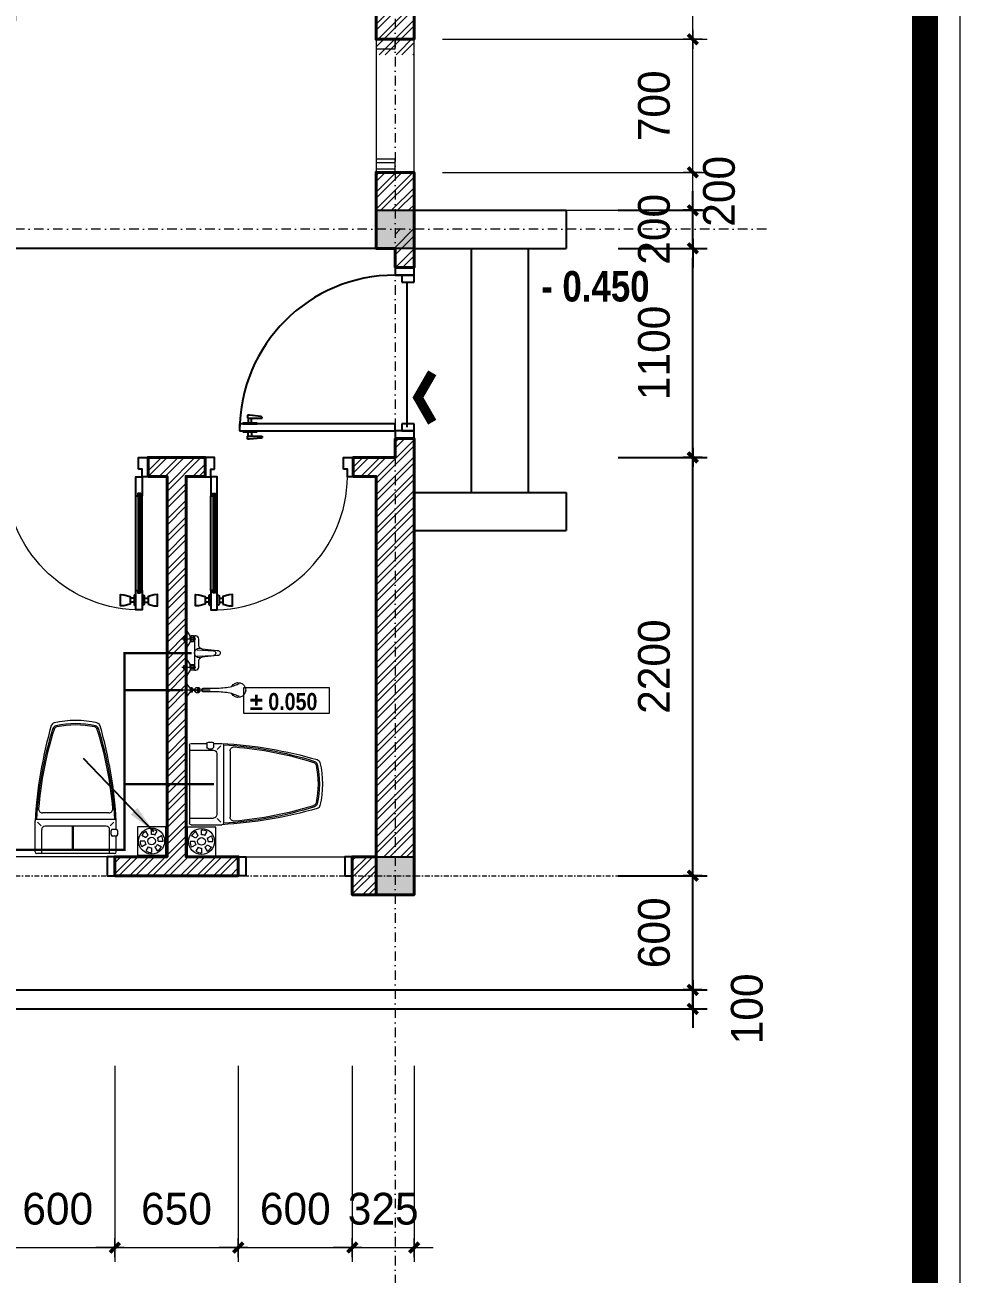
# Model space of a CAD drawing. Header units: millimetres. Extents: x 615730 to 2792744, y 139412 to 597571.
# Drawn here: x 709999 to 714919, y 265193 to 271763 of the extents above; entities that cross this region are included whole.
import ezdxf

# ---------------------------------------------------------------- set-up
doc = ezdxf.new("R2010")
doc.units = ezdxf.units.MM
doc.header["$MEASUREMENT"] = 0
doc.header["$PDMODE"] = 34
doc.linetypes.add('DASHDOT', pattern=[1, 0.5, -0.25, 0, -0.25])
doc.linetypes.add('HIDDEN2', pattern=[0.1875, 0.125, -0.0625])
doc.layers.get('0').update_dxf_attribs({"lineweight": 5})
for name, color, linetype, lineweight in [('1', 1, 'Continuous', 40), ('1L', 1, 'Continuous', 9), ('AN_0.20', 2, 'Continuous', 20), ('AN_CUA', 51, 'Continuous', 15), ('HATCH', 42, 'Continuous', 5), ('net dut', 6, 'DASHDOT', 40), ('NETNGOAITUONG', 1, 'Continuous', 40), ('NTHAY1', 61, 'Continuous', 25), ('thay', 7, 'Continuous', 15), ('TIM TRUC', 149, 'DASHDOT', 9), ('VATDUNG', 33, 'Continuous', 13), ('VLIEU', 250, 'Continuous', 9)]:
    doc.layers.add(name, color=color, linetype=linetype, lineweight=lineweight)
for name, color, linetype in [('AN_TEXT', 254, 'Continuous'), ('CUA', 132, 'Continuous'), ('DOORS', 1, 'Continuous'), ('H', 252, 'Continuous'), ('NET MANH', 252, 'Continuous'), ('NETCAT', 4, 'Continuous'), ('SWING', 7, 'Continuous'), ('THBI-VS', 1, 'Continuous'), ('VL', 155, 'Continuous')]:
    doc.layers.add(name, color=color, linetype=linetype)
doc.styles.add('H-B', font='')
doc.styles.get("Standard").update_dxf_attribs({"font": ''})
doc.styles.add('VN HELL-B', font='')
doc.styles.add('VNI-AVO', font='vni-roms.shx')
doc.styles.get('H-B').set_extended_font_data('VNI-Helve-Condense', bold=True)
doc.styles.get('Standard').set_extended_font_data('VNI-Avo')
doc.styles.get('VN HELL-B').set_extended_font_data('VNI-Helve-Condense', bold=True)
doc.dimstyles.new('1-50b', dxfattribs={"dimtxt": 167, "dimasz": 50, "dimexe": 75, "dimexo": 150, "dimgap": 120, "dimtad": 1, "dimdec": 0, "dimzin": 12, "dimtxsty": 'VNI-AVO', "dimblk": ']', "dimcen": 0, "dimdle": 50, "dimclrd": 252, "dimclre": 252, "dimclrt": 2, "dimadec": 0, "dimazin": 0, "dimtfac": 1, "dimtdec": 0, "dimtix": 1, "dimtmove": 2, "dimatfit": 0, "dimldrblk": 'OPEN90', "dimfxl": 1, "dimlwd": -1, "dimlwe": -1, "dimarcsym": 0})
doc.dimstyles.new('LU-LD50', dxfattribs={"dimscale": 50, "dimtxt": 2, "dimasz": 3, "dimexe": 1.5, "dimexo": 1.5, "dimgap": 1, "dimtad": 1, "dimdec": 0, "dimzin": 0, "dimdsep": 46, "dimtxsty": 'VN HELL-B', "dimcen": 1, "dimdle": 1, "dimclrd": 256, "dimclre": 256, "dimclrt": 40, "dimadec": 0, "dimazin": 0, "dimtfac": 1, "dimtdec": 0, "dimtix": 1, "dimtmove": 2, "dimatfit": 3, "dimfxl": 2, "dimtolj": 1, "dimtzin": 0, "dimarcsym": 0})
pattern_1 = [(45, (27371.52, -23123.69), (-44.194174, 44.194174), []), (45, (27371.52, -23092.44), (-44.194174, 44.194174), [])]

# ---------------------------------------------------------------- blocks, each defined once
blk = doc.blocks.new('08PDRR02')
at = {"color": 0, "linetype": 'ByBlock'}
for p, q in [((1, 0), (0, 0)), ((0, 0), (0, -1)), ((1, -1), (1, 0)), ((0, -1), (1, -1))]:
    blk.add_line(p, q, dxfattribs=at)
blk = doc.blocks.new('08PDNB02')
at = {"color": 0, "linetype": 'ByBlock'}
for p, q in [((0, -1.62), (0, 1.62)), ((0, 1.62), (0.25, 1.62)), ((0.25, -1.62), (0.25, 1.62)), ((0.25, 0.38), (1.25, 0.38)), ((1.25, -0.55), (1.25, 2.75)), ((1.25, 2.75), (1.54, 2.75)), ((1.54, 2.75), (1.69, 2.59)), ((1.69, 2.59), (1.95, -0.13)), ((0.25, -1.62), (0, -1.62)), ((1.25, -0.38), (0.25, -0.38)), ((1.95, -0.55), (1.25, -0.55)), ((1.95, -0.13), (1.95, -0.55))]:
    blk.add_line(p, q, dxfattribs=at)
blk = doc.blocks.new('*U45')
at = {"layer": 'DOORS', "color": 0, "linetype": 'Continuous', "ltscale": 200}
for p, q in [((0, 15), (0, 55)), ((900, 15), (900, 55)), ((0, -25), (0, -55)), ((900, -25), (900, -55))]:
    blk.add_line(p, q, dxfattribs=at)
at = {"layer": 'SWING', "color": 1, "linetype": 'Continuous', "ltscale": 200}
blk.add_arc((0, 55), 900, 0, 90, dxfattribs=at)
at = {"layer": 'DOORS', "color": 0, "linetype": 'Continuous', "ltscale": 200, "xscale": 900, "yscale": 39.99999999999999, "rotation": 90}
blk.add_blockref('08PDRR02', (0, 55), dxfattribs=at)
at = {"layer": 'DOORS', "color": 8, "linetype": 'Continuous', "ltscale": 200, "xscale": 25.4, "yscale": 25.4, "zscale": 25.4, "rotation": 180}
blk.add_blockref('08PDNB02', (0, 895), dxfattribs=at)
at = {"layer": 'DOORS', "color": 8, "linetype": 'Continuous', "ltscale": 200, "xscale": 25.4, "yscale": -25.4, "zscale": 25.4}
blk.add_blockref('08PDNB02', (40, 895), dxfattribs=at)
at = {"layer": 'DOORS', "color": 0, "linetype": 'Continuous', "ltscale": 200, "xscale": 45, "yscale": 110}
for p in [(-45, 55), (900, 55)]:
    blk.add_blockref('08PDRR02', p, dxfattribs=at)
at = {"layer": 'DOORS', "color": 1, "linetype": 'Continuous', "ltscale": 200, "xscale": 39.99999999999999, "yscale": 69.99999999999999}
for p in [(0, 15), (860, 15)]:
    blk.add_blockref('08PDRR02', p, dxfattribs=at)
blk = doc.blocks.new('A$C15981CF1')
at = {"color": 8, "linetype": 'Continuous'}
for p, q in [((81, 101.2), (81, 598.8)), ((97.5, 611.2), (97.5, 88.8)), ((114.1, 101.2), (114.1, 598.7)), ((70.9, 60.7), (50.6, 60.7)), ((70.9, 40.5), (50.6, 40.5)), ((124.2, 60.7), (144.5, 60.7)), ((124.2, 40.5), (144.5, 40.5))]:
    blk.add_line(p, q, dxfattribs=at)
for points in [[(101.2, 740.5), (101.2, 801.3), (50.6, 801.3), (50.6, 700), (81, 700), (81, 740.5)], [(780, 740.5), (780, 801.3), (830.6, 801.3), (830.6, 700), (800.3, 700), (800.3, 740.5)], [(81, 598.8), (90.9, 598.8), (90.9, 611.2), (104.2, 611.2), (104.2, 598.7), (114.1, 598.7), (114.1, 700), (81, 700)], [(50.6, 30.4), (17.6, 21.8), (0, 20.2), (0, 81), (17.6, 79.4), (50.6, 70.9)], [(90.9, 88.8), (90.9, 101.2), (81, 101.2), (81, 0), (114.1, 0), (114.1, 101.3), (104.2, 101.3), (104.2, 88.8)], [(144.5, 30.4), (177.5, 21.8), (195.1, 20.2), (195.1, 81), (177.5, 79.4), (144.5, 70.9)]]:
    blk.add_lwpolyline(points, close=True, dxfattribs=at)
for points in [[(81, 78), (75.9, 78, 0.414214), (70.9, 72.9), (70.9, 29.7, 0.414214), (75.9, 24.6), (81, 24.6)], [(114.1, 78), (119.2, 78, -0.414214), (124.2, 72.9), (124.2, 29.7, -0.414214), (119.2, 24.6), (114.1, 24.6)]]:
    blk.add_lwpolyline(points, format="xyb", dxfattribs=at)
at = {"layer": '1L', "color": 8, "linetype": 'Continuous'}
for p, q in [((90.9, 611.2), (90.9, 88.8)), ((104.2, 611.2), (104.2, 88.8))]:
    blk.add_line(p, q, dxfattribs=at)
at = {"layer": '1L', "color": 8}
blk.add_arc((89.9, 710.1), 710.4, 271.94858, 359.18936, dxfattribs=at)
blk = doc.blocks.new('A$C1697067F')
at = {"layer": 'NETCAT', "color": 8, "linetype": 'Continuous'}
blk.add_blockref('A$C15981CF1', (0, 0), dxfattribs=at)
blk = doc.blocks.new(']')
for p, q in [((1, 0), (-1, 0)), ((0, 1), (0, -1))]:
    blk.add_line(p, q)
at = {"color": 9, "const_width": 0.4}
blk.add_lwpolyline([(-0.51, -0.51), (0.51, 0.51)], dxfattribs=at)
blk = doc.blocks.new('*D1441')
at = {"layer": 'DEFPOINTS', "color": 0, "ltscale": 10, "transparency": 16777216}
for p in [(712969.7, 266687.9), (713513, 266687.9), (712969.7, 266587.9)]:
    blk.add_point(p, dxfattribs=at)
at = {"layer": 'VL', "color": 252, "ltscale": 10, "transparency": 16777216}
for p, q in [((713513, 266737.9), (713513, 266787.9)), ((713119.7, 266687.9), (713588, 266687.9)), ((713513, 266587.9), (713513, 266687.9)), ((713119.7, 266587.9), (713588, 266587.9)), ((713513, 266537.9), (713513, 266487.9))]:
    blk.add_line(p, q, dxfattribs=at)
at = {"layer": 'VL', "color": 252, "ltscale": 10, "transparency": 16777216, "xscale": 50, "yscale": 50, "zscale": 50}
for p, rotation in [((713513, 266687.9), 270), ((713513, 266587.9), 90)]:
    blk.add_blockref(']', p, dxfattribs=dict(at, rotation=rotation))
at = {"layer": 'VL', "color": 2, "ltscale": 10, "transparency": 16777216, "insert": (713798.1, 266587.9), "char_height": 167, "attachment_point": 5, "rotation": 90, "style": 'VNI-AVO'}
blk.add_mtext('100', dxfattribs=at)
blk = doc.blocks.new('_Open90')
at = {"color": 0, "linetype": 'ByBlock', "lineweight": -2}
for p, q in [((0, 0), (-1, 0)), ((-0.5, 0.5), (0, 0)), ((0, 0), (-0.5, -0.5))]:
    blk.add_line(p, q, dxfattribs=at)
blk = doc.blocks.new('*D1442')
at = {"layer": 'DEFPOINTS', "color": 0, "ltscale": 10, "transparency": 16777216}
for p in [(712969.7, 267287.9), (713513, 267287.9), (712969.7, 266687.9)]:
    blk.add_point(p, dxfattribs=at)
at = {"layer": 'VL', "color": 252, "ltscale": 10, "transparency": 16777216}
for p, q in [((713513, 267337.9), (713513, 267387.9)), ((713119.7, 267287.9), (713588, 267287.9)), ((713513, 266687.9), (713513, 267287.9)), ((713119.7, 266687.9), (713588, 266687.9)), ((713513, 266637.9), (713513, 266587.9))]:
    blk.add_line(p, q, dxfattribs=at)
at = {"layer": 'VL', "color": 252, "ltscale": 10, "transparency": 16777216, "xscale": 50, "yscale": 50, "zscale": 50}
for p, rotation in [((713513, 267287.9), 270), ((713513, 266687.9), 90)]:
    blk.add_blockref(']', p, dxfattribs=dict(at, rotation=rotation))
at = {"layer": 'VL', "color": 2, "ltscale": 10, "transparency": 16777216, "insert": (713309.5, 266987.9), "char_height": 167, "attachment_point": 5, "rotation": 90, "style": 'VNI-AVO'}
blk.add_mtext('600', dxfattribs=at)
blk = doc.blocks.new('*D1443')
at = {"layer": 'DEFPOINTS', "color": 0, "ltscale": 10, "transparency": 16777216}
for p in [(712969.7, 269487.9), (713513, 269487.9), (712969.7, 267287.9)]:
    blk.add_point(p, dxfattribs=at)
at = {"layer": 'VL', "color": 252, "ltscale": 10, "transparency": 16777216}
for p, q in [((713119.7, 269487.9), (713588, 269487.9)), ((713513, 267337.9), (713513, 269437.9)), ((713119.7, 267287.9), (713588, 267287.9))]:
    blk.add_line(p, q, dxfattribs=at)
at = {"layer": 'VL', "color": 252, "ltscale": 10, "transparency": 16777216, "xscale": 50, "yscale": 50, "zscale": 50}
for p, rotation in [((713513, 269487.9), 90), ((713513, 267287.9), 270)]:
    blk.add_blockref(']', p, dxfattribs=dict(at, rotation=rotation))
at = {"layer": 'VL', "color": 2, "ltscale": 10, "transparency": 16777216, "insert": (713309.5, 268387.9), "char_height": 167, "attachment_point": 5, "rotation": 90, "style": 'VNI-AVO'}
blk.add_mtext('2200', dxfattribs=at)
blk = doc.blocks.new('*D1444')
at = {"layer": 'DEFPOINTS', "color": 0, "ltscale": 10, "transparency": 16777216}
for p in [(712969.7, 270587.9), (713513, 270587.9), (712969.7, 269487.9)]:
    blk.add_point(p, dxfattribs=at)
at = {"layer": 'VL', "color": 252, "ltscale": 10, "transparency": 16777216}
for p, q in [((713119.7, 270587.9), (713588, 270587.9)), ((713513, 269537.9), (713513, 270537.9)), ((713119.7, 269487.9), (713588, 269487.9))]:
    blk.add_line(p, q, dxfattribs=at)
at = {"layer": 'VL', "color": 252, "ltscale": 10, "transparency": 16777216, "xscale": 50, "yscale": 50, "zscale": 50}
for p, rotation in [((713513, 270587.9), 90), ((713513, 269487.9), 270)]:
    blk.add_blockref(']', p, dxfattribs=dict(at, rotation=rotation))
at = {"layer": 'VL', "color": 2, "ltscale": 10, "transparency": 16777216, "insert": (713309.5, 270037.9), "char_height": 167, "attachment_point": 5, "rotation": 90, "style": 'VNI-AVO'}
blk.add_mtext('1100', dxfattribs=at)
blk = doc.blocks.new('*D1445')
at = {"layer": 'DEFPOINTS', "color": 0, "ltscale": 10, "transparency": 16777216}
for p in [(712969.7, 270787.9), (713513, 270787.9), (712969.7, 270587.9)]:
    blk.add_point(p, dxfattribs=at)
at = {"layer": 'VL', "color": 252, "ltscale": 10, "transparency": 16777216}
for p, q in [((713513, 270837.9), (713513, 270887.9)), ((713119.7, 270787.9), (713588, 270787.9)), ((713513, 270587.9), (713513, 270787.9)), ((713119.7, 270587.9), (713588, 270587.9)), ((713513, 270537.9), (713513, 270487.9))]:
    blk.add_line(p, q, dxfattribs=at)
at = {"layer": 'VL', "color": 252, "ltscale": 10, "transparency": 16777216, "xscale": 50, "yscale": 50, "zscale": 50}
for p, rotation in [((713513, 270787.9), 270), ((713513, 270587.9), 90)]:
    blk.add_blockref(']', p, dxfattribs=dict(at, rotation=rotation))
at = {"layer": 'VL', "color": 2, "ltscale": 10, "transparency": 16777216, "insert": (713309.5, 270687.9), "char_height": 167, "attachment_point": 5, "rotation": 90, "style": 'VNI-AVO'}
blk.add_mtext('200', dxfattribs=at)
blk = doc.blocks.new('GA')
at = {"layer": 'VATDUNG', "ltscale": 3}
for p, q in [((-35.1, 0), (-60, 0)), ((-30.4, 17.5), (-52, 30)), ((-17.5, 30.4), (-30, 52)), ((0, 35.1), (0, 60)), ((17.5, 30.4), (30, 52)), ((30.4, 17.5), (52, 30)), ((-30.4, -17.5), (-52, -30)), ((-17.5, -30.4), (-30, -52)), ((0, -35.1), (0, -60)), ((17.5, -30.4), (30, -52)), ((30.4, -17.5), (52, -30)), ((35.1, 0), (60, 0))]:
    blk.add_line(p, q, dxfattribs=at)
blk.add_lwpolyline([(-75, -75), (75, -75), (75, 75), (-75, 75)], close=True, dxfattribs=at)
for radius in [68.4, 20.2]:
    blk.add_circle((0, 0), radius, dxfattribs=at)
for radius, start, end in [(60, 180, 210), (60, 120, 150), (35.1, 180, 210), (35.1, 120, 150), (60, 60, 90), (35.1, 60, 90), (35.1, 0, 30), (60, 0, 30), (60, 240, 270), (35.1, 240, 270), (35.1, 300, 330), (60, 300, 330)]:
    blk.add_arc((0, 0), radius, start, end, dxfattribs=at)
blk = doc.blocks.new('WC-P05')
at = {"layer": 'VATDUNG'}
for p, q in [((-202.4, 531.6), (-202.4, 439.1)), ((-192.4, 541.6), (262.6, 541.6)), ((-163.4, 541.6), (-163.4, 400.6)), ((233.6, 541.6), (233.6, 400.6)), ((272.6, 531.6), (272.6, 351.6)), ((-201.4, 439.1), (-180.4, 439.1)), ((-210.4, 430.1), (-210.4, 409.1)), ((-202.4, 400.1), (-202.4, 351.6)), ((-201.4, 400.1), (-180.4, 400.1)), ((-166.9, 378.6), (-188.2, 357.3)), ((-171.4, 430.1), (-171.4, 409.1)), ((-143.4, 380.6), (213.6, 380.6)), ((237.1, 378.6), (258.4, 357.3)), ((-192.4, 341.6), (262.6, 341.6)), ((-159.3, 302.6), (229.5, 302.6))]:
    blk.add_line(p, q, dxfattribs=at)
blk.add_lwpolyline([(-90.9, -221.9, 0.114547), (161, -222, 0.114547)], format="xyb", dxfattribs=at)
for centre, radius, start, end in [((-192.4, 531.6), 10, 90, 180), ((262.6, 531.6), 10, 0, 90), ((-201.4, 430.1), 9, 90, 180), ((-180.4, 430.1), 9, 0, 90), ((-201.4, 409.1), 9, 180, 270), ((-180.4, 409.1), 9, 270, 0), ((-143.4, 400.6), 20, 180, 270), ((213.6, 400.6), 20, 270, 0), ((2308.9, 492.3), 2515.2, 183.20675, 196.12415), ((-192.4, 351.6), 10, 180, 270), ((1906, 447.2), 2102.6, 182.87428, 197.65536), ((-159.3, 280.1), 22.5, 90, 184.62462), ((-1835.8, 447.2), 2102.6, 342.34464, 357.12572), ((-2238.7, 492.3), 2515.2, 343.87268, 356.79325), ((229.5, 280.1), 22.5, 355.37538, 90), ((262.6, 351.6), 10, 270, 0), ((1905.9, 447.2), 2094.5, 184.62454, 197.52765), ((-1835.8, 447.2), 2094.6, 342.46396, 355.37538), ((-85.8, -199.9), 22.5, 196.12415, 256.89941), ((-76.1, -183.7), 22.5, 197.65536, 257.50587), ((-69.9, -176.8), 22.5, 197.52765, 258.10049), ((35.1, 318), 536.4, 257.50587, 282.49413), ((35.7, 324.3), 534.7, 258.10049, 281.73735), ((139.9, -177.1), 22.5, 281.73735, 342.46396), ((146.2, -183.7), 22.5, 282.49413, 342.34464), ((155.9, -200.1), 22.5, 283.03778, 343.87268)]:
    blk.add_arc(centre, radius, start, end, dxfattribs=at)
blk = doc.blocks.new('vtt2')
at = {"layer": 'VATDUNG'}
for p, q in [((-10.1, 0), (10.1, 0)), ((10.1, 0), (10.1, -10.1)), ((139.9, 0), (139.9, -10.1)), ((160.1, 0), (139.9, 0)), ((-43.6, -15.6), (-43.6, -11)), ((-43.6, -11), (43.6, -11)), ((-15.7, -33.5), (-43.6, -15.6)), ((-43.6, -15.6), (43.6, -15.6)), ((0, -33.5), (-15.7, -33.5)), ((-14.8, -50.8), (-14.8, -38.7)), ((-13, -36.7), (-13.6, -33.5)), ((-12.8, -36.7), (-9.6, -36.7)), ((10.1, -10.1), (-10.1, -10.1)), ((-9.1, -55.9), (-9.1, -52.7)), ((-6.9, -52.1), (-6.9, -37.3)), ((-4.3, -36.7), (4.3, -36.7)), ((4.3, -52.8), (-4.3, -52.8)), ((0, -33.5), (15.7, -33.5)), ((6.9, -52.1), (6.9, -37.3)), ((9.1, -55.9), (9.1, -52.7)), ((9.6, -36.7), (12.8, -36.7)), ((12.8, -52.8), (9.6, -52.8)), ((13, -36.7), (13.6, -33.5)), ((14.8, -38.7), (14.8, -50.8)), ((15.7, -33.5), (43.6, -15.6)), ((43.6, -15.6), (43.6, -11)), ((106.4, -15.6), (106.4, -11)), ((193.6, -11), (106.4, -11)), ((134.3, -33.5), (106.4, -15.6)), ((193.6, -15.6), (106.4, -15.6)), ((150, -33.5), (134.3, -33.5)), ((135.2, -38.7), (135.2, -50.8)), ((137, -36.7), (136.4, -33.5)), ((140.4, -36.7), (137.2, -36.7)), ((137.2, -52.8), (140.4, -52.8)), ((139.9, -10.1), (160.1, -10.1)), ((140.9, -55.9), (140.9, -52.7)), ((143.1, -52.1), (143.1, -37.3)), ((154.3, -36.7), (145.7, -36.7)), ((145.7, -52.8), (154.3, -52.8)), ((150, -33.5), (165.7, -33.5)), ((156.9, -52.1), (156.9, -37.3)), ((159.1, -55.9), (159.1, -52.7)), ((162.8, -36.7), (159.6, -36.7)), ((163, -36.7), (163.6, -33.5)), ((164.8, -50.8), (164.8, -38.7)), ((165.7, -33.5), (193.6, -15.6)), ((193.6, -15.6), (193.6, -11)), ((237.1, -15.3), (237.1, -11)), ((301.9, -11), (237.1, -11)), ((260.9, -34.8), (237.1, -15.3)), ((301.9, -15.3), (237.1, -15.3)), ((257, -65), (257, -78.4)), ((280.5, -36.6), (258.5, -36.6)), ((258.5, -43.3), (258.5, -36.6)), ((258.5, -43.3), (280.5, -43.3)), ((260.9, -34.8), (269.5, -34.8)), ((260.9, -45.1), (269.5, -45.1)), ((265.7, -59.9), (267.2, -47.3)), ((278.1, -34.8), (269.5, -34.8)), ((278.1, -45.1), (269.5, -45.1)), ((273.3, -59.9), (271.8, -47.3)), ((278.1, -34.8), (301.9, -15.3)), ((280.5, -43.3), (280.5, -36.6)), ((282, -65), (282, -78.4)), ((301.9, -15.3), (301.9, -11)), ((57.9, -68.1), (62.6, -155.9)), ((92.1, -68.1), (87.4, -155.9))]:
    blk.add_line(p, q, dxfattribs=at)
at = {"layer": 'VATDUNG', "linetype": 'Continuous'}
for p, q in [((0, 10.9), (0, -62.4)), ((150, 10.9), (150, -62.4)), ((269.5, -138.3), (269.5, 24)), ((259.5, -43.3), (259.5, -36.6)), ((260.5, -43.3), (260.5, -36.6)), ((261.5, -43.3), (261.5, -36.6)), ((262.5, -43.3), (262.5, -36.6)), ((263.5, -43.3), (263.5, -36.6)), ((264.5, -43.3), (264.5, -36.6)), ((265.5, -43.3), (265.5, -36.6)), ((266.5, -43.3), (266.5, -36.6)), ((267.5, -43.3), (267.5, -36.6)), ((268.5, -43.3), (268.5, -36.6)), ((269.5, -43.3), (269.5, -36.6)), ((270.5, -43.3), (270.5, -36.6)), ((271.5, -43.3), (271.5, -36.6)), ((272.5, -43.3), (272.5, -36.6)), ((273.5, -43.3), (273.5, -36.6)), ((274.5, -43.3), (274.5, -36.6)), ((275.5, -43.3), (275.5, -36.6)), ((276.5, -43.3), (276.5, -36.6)), ((277.5, -43.3), (277.5, -36.6)), ((278.5, -43.3), (278.5, -36.6)), ((279.5, -43.3), (279.5, -36.6)), ((262.9, -85.1), (262.9, -73.3)), ((276.1, -85.1), (276.1, -73.3))]:
    blk.add_line(p, q, dxfattribs=at)
at = {"layer": 'VATDUNG'}
for points in [[(-10.1, -10.1), (-10.1, 0)], [(160.1, -10.1), (160.1, 0)]]:
    blk.add_lwpolyline(points, dxfattribs=at)
for points in [[(-9.6, -52.8), (-12.8, -52.8, -0.414214), (-14.8, -50.8)], [(52.9, -94.7, -0.076151), (50, -87.5, 0.253452), (33.2, -78.4), (1.3, -78.4, -0.414214), (-14.7, -62.4), (-14.7, -55.9), (164.7, -55.9), (164.7, -62.4, -0.414214), (148.7, -78.4), (116.8, -78.4, 0.253452), (100, -87.5, -0.076151), (97.1, -94.7)], [(159.6, -52.8), (162.8, -52.8, 0.414214), (164.8, -50.8)], [(266, -57.5, 0.018576), (264.5, -57.8, 0.076901), (260.7, -59.4, 0.107156), (257.9, -62.2, 0.146395), (257, -65, 0.146395)], [(282, -65, 0.146395), (281.1, -62.2, 0.107156), (278.3, -59.4, 0.076901), (274.5, -57.8, 0.018576), (273, -57.5, 0.063925)], [(53.1, -96.3), (61.4, -174.7, 1.184895), (88.6, -174.7), (97, -94.9)], [(261.6, -99.8, 0.24616), (259.5, -102.6), (259.5, -176.9, -0.04738), (251, -252.2, 3.957386), (288, -252.2, -0.04738), (279.5, -176.9), (279.5, -102.6, 0.182299), (278.2, -100.3, 0.036518), (277.4, -96.9, 0.144549), (261.6, -96.9, 0.036518), (260.8, -100.3)], [(269.5, -70.5, 0.063925), (264.5, -71.2, 0.076901), (260.7, -72.8, 0.107156), (257.9, -75.6, 0.146395), (257, -78.4, 0.146395), (257.9, -81.2, 0.107156), (260.7, -83.9, 0.045668), (262.9, -85.1, 0.063925)], [(276.1, -85.1, 0.045668), (278.3, -83.9, 0.107156), (281.1, -81.2, 0.146395), (282, -78.4, 0.146395), (281.1, -75.6, 0.107156), (278.3, -72.8, 0.076901), (274.5, -71.2, 0.063925), (269.5, -70.5, 0.063925)]]:
    blk.add_lwpolyline(points, format="xyb", dxfattribs=at)
at = {"layer": 'VATDUNG', "linetype": 'Continuous'}
for points in [[(269.5, -72, 0.063925), (264.9, -72.6, 0.076901), (261.5, -74.1, 0.107156), (259.1, -76.4, 0.146395), (258.5, -78.4, 0.146395), (259.1, -80.3, 0.107156), (261.5, -82.7, 0.033209), (262.9, -83.4, 0.063925)], [(276.1, -83.4, 0.033209), (277.5, -82.7, 0.107156), (279.9, -80.3, 0.146395), (280.5, -78.4, 0.146395), (279.9, -76.4, 0.107156), (277.5, -74.1, 0.076901), (274.1, -72.6, 0.063925), (269.5, -72, 0.063925)]]:
    blk.add_lwpolyline(points, format="xyb", dxfattribs=at)
at = {"layer": 'VATDUNG'}
for centre, radius, start, end in [((-12.8, -38.7), 2, 90, 180), ((-22.8, -97.2), 61.9, 75.17338, 77.7048), ((-22.8, 7.7), 61.9, 282.2952, 284.82662), ((8.9, -97.2), 61.9, 102.2952, 104.82662), ((8.9, 7.7), 61.9, 255.17338, 257.7048), ((-8.9, -97.2), 61.9, 75.17338, 77.7048), ((-8.9, 7.7), 61.9, 282.2952, 284.82662), ((22.8, -97.2), 61.9, 102.2952, 104.82662), ((22.8, 7.7), 61.9, 255.17338, 257.7048), ((12.8, -38.7), 2, 0, 90), ((12.8, -50.8), 2, 270, 0), ((75, -81.6), 25.7, 346.81476, 193.18524), ((137.2, -38.7), 2, 90, 180), ((137.2, -50.8), 2, 180, 270), ((127.2, -97.2), 61.9, 75.17338, 77.7048), ((127.2, 7.7), 61.9, 282.2952, 284.82662), ((158.9, -97.2), 61.9, 102.2952, 104.82662), ((158.9, 7.7), 61.9, 255.17338, 257.7048), ((141.1, -97.2), 61.9, 75.17338, 77.7048), ((141.1, 7.7), 61.9, 282.2952, 284.82662), ((172.8, -97.2), 61.9, 102.2952, 104.82662), ((172.8, 7.7), 61.9, 255.17338, 257.7048), ((162.8, -38.7), 2, 0, 90), ((261.3, -36.3), 1.64, 104.04866, 187.50649), ((261.3, -43.6), 1.64, 172.49351, 255.95134), ((269.1, -43.3), 4.42, 204.18155, 274.5789), ((268, -60.2), 2.4, 173.05359, 247.30921), ((269.5, -56.7), 6.2, 247.30921, 292.69079), ((269.9, -43.3), 4.42, 265.4211, 335.81845), ((271, -60.2), 2.4, 292.69079, 6.94641), ((277.7, -36.3), 1.64, 352.49351, 75.95134), ((277.7, -43.6), 1.64, 284.04866, 7.50649), ((75, -81.6), 25.7, 210.60404, 233.59857), ((33.2, -98.4), 20, 6.01469, 10.67815), ((75, -81.6), 25.7, 306.40143, 329.39596), ((116.8, -98.4), 20, 169.32185, 173.98531), ((269.5, -126.6), 28, 73.54982, 106.45018), ((275.8, -103.2), 3.78, 49.83614, 63.82585), ((75, -155.3), 12.4, 183.07101, 356.92899), ((31.2, -193.6), 227.5, 340.69292, 344.59806), ((-141.1, -169.6), 400.7, 347.84108, 348.1128), ((680.1, -169.6), 400.7, 191.8872, 192.15892), ((507.8, -193.6), 227.5, 195.40194, 199.30708), ((-23251, 9104.2), 25297.4, 338.19981, 338.25273), ((23790, 9104.2), 25297.4, 201.74727, 201.80019)]:
    blk.add_arc(centre, radius, start, end, dxfattribs=at)
blk = doc.blocks.new('*D1415')
at = {"layer": 'DEFPOINTS', "color": 0, "ltscale": 10, "transparency": 16777216}
for p in [(709871.4, 266437.9), (710471.4, 266437.9), (710471.4, 265332.1)]:
    blk.add_point(p, dxfattribs=at)
at = {"layer": 'VLIEU', "color": 252, "ltscale": 10, "transparency": 16777216}
for p, q in [((709871.4, 266287.9), (709871.4, 265257.1)), ((710471.4, 266287.9), (710471.4, 265257.1)), ((709821.4, 265332.1), (709771.4, 265332.1)), ((709871.4, 265332.1), (710471.4, 265332.1)), ((710521.4, 265332.1), (710571.4, 265332.1))]:
    blk.add_line(p, q, dxfattribs=at)
at = {"layer": 'VLIEU', "color": 252, "ltscale": 10, "transparency": 16777216, "xscale": 50, "yscale": 50, "zscale": 50}
blk.add_blockref(']', (709871.4, 265332.1), dxfattribs=at)
at = {"layer": 'VLIEU', "color": 252, "ltscale": 10, "transparency": 16777216, "xscale": 50, "yscale": 50, "zscale": 50, "rotation": 180}
blk.add_blockref(']', (710471.4, 265332.1), dxfattribs=at)
at = {"layer": 'VLIEU', "color": 2, "ltscale": 10, "transparency": 16777216, "insert": (710171.4, 265535.6), "char_height": 167, "attachment_point": 5, "style": 'VNI-AVO'}
blk.add_mtext('600', dxfattribs=at)
blk = doc.blocks.new('*D1416')
at = {"layer": 'DEFPOINTS', "color": 0, "ltscale": 10, "transparency": 16777216}
for p in [(710471.4, 266437.9), (711121.4, 266437.9), (711121.4, 265332.1)]:
    blk.add_point(p, dxfattribs=at)
at = {"layer": 'VLIEU', "color": 252, "ltscale": 10, "transparency": 16777216}
for p, q in [((710471.4, 266287.9), (710471.4, 265257.1)), ((711121.4, 266287.9), (711121.4, 265257.1)), ((710421.4, 265332.1), (710371.4, 265332.1)), ((710471.4, 265332.1), (711121.4, 265332.1)), ((711171.4, 265332.1), (711221.4, 265332.1))]:
    blk.add_line(p, q, dxfattribs=at)
at = {"layer": 'VLIEU', "color": 252, "ltscale": 10, "transparency": 16777216, "xscale": 50, "yscale": 50, "zscale": 50}
blk.add_blockref(']', (710471.4, 265332.1), dxfattribs=at)
at = {"layer": 'VLIEU', "color": 252, "ltscale": 10, "transparency": 16777216, "xscale": 50, "yscale": 50, "zscale": 50, "rotation": 180}
blk.add_blockref(']', (711121.4, 265332.1), dxfattribs=at)
at = {"layer": 'VLIEU', "color": 2, "ltscale": 10, "transparency": 16777216, "insert": (710796.4, 265535.6), "char_height": 167, "attachment_point": 5, "style": 'VNI-AVO'}
blk.add_mtext('650', dxfattribs=at)
blk = doc.blocks.new('*D1417')
at = {"layer": 'DEFPOINTS', "color": 0, "ltscale": 10, "transparency": 16777216}
for p in [(711121.4, 266437.9), (711721.4, 266437.9), (711721.4, 265332.1)]:
    blk.add_point(p, dxfattribs=at)
at = {"layer": 'VLIEU', "color": 252, "ltscale": 10, "transparency": 16777216}
for p, q in [((711121.4, 266287.9), (711121.4, 265257.1)), ((711721.4, 266287.9), (711721.4, 265257.1)), ((711071.4, 265332.1), (711021.4, 265332.1)), ((711121.4, 265332.1), (711721.4, 265332.1)), ((711771.4, 265332.1), (711821.4, 265332.1))]:
    blk.add_line(p, q, dxfattribs=at)
at = {"layer": 'VLIEU', "color": 252, "ltscale": 10, "transparency": 16777216, "xscale": 50, "yscale": 50, "zscale": 50}
blk.add_blockref(']', (711121.4, 265332.1), dxfattribs=at)
at = {"layer": 'VLIEU', "color": 252, "ltscale": 10, "transparency": 16777216, "xscale": 50, "yscale": 50, "zscale": 50, "rotation": 180}
blk.add_blockref(']', (711721.4, 265332.1), dxfattribs=at)
at = {"layer": 'VLIEU', "color": 2, "ltscale": 10, "transparency": 16777216, "insert": (711421.4, 265535.6), "char_height": 167, "attachment_point": 5, "style": 'VNI-AVO'}
blk.add_mtext('600', dxfattribs=at)
blk = doc.blocks.new('*D1418')
at = {"layer": 'DEFPOINTS', "color": 0, "ltscale": 10, "transparency": 16777216}
for p in [(711721.4, 266437.9), (712046.4, 266437.9), (712046.4, 265332.1)]:
    blk.add_point(p, dxfattribs=at)
at = {"layer": 'VLIEU', "color": 252, "ltscale": 10, "transparency": 16777216}
for p, q in [((711721.4, 266287.9), (711721.4, 265257.1)), ((712046.4, 266287.9), (712046.4, 265257.1)), ((711671.4, 265332.1), (711621.4, 265332.1)), ((711721.4, 265332.1), (712046.4, 265332.1)), ((712096.4, 265332.1), (712146.4, 265332.1))]:
    blk.add_line(p, q, dxfattribs=at)
at = {"layer": 'VLIEU', "color": 252, "ltscale": 10, "transparency": 16777216, "xscale": 50, "yscale": 50, "zscale": 50}
blk.add_blockref(']', (711721.4, 265332.1), dxfattribs=at)
at = {"layer": 'VLIEU', "color": 252, "ltscale": 10, "transparency": 16777216, "xscale": 50, "yscale": 50, "zscale": 50, "rotation": 180}
blk.add_blockref(']', (712046.4, 265332.1), dxfattribs=at)
at = {"layer": 'VLIEU', "color": 2, "ltscale": 10, "transparency": 16777216, "insert": (711883.9, 265535.6), "char_height": 167, "attachment_point": 5, "style": 'VNI-AVO'}
blk.add_mtext('325', dxfattribs=at)
blk = doc.blocks.new('*D1419')
at = {"layer": 'DEFPOINTS', "color": 0, "ltscale": 10, "transparency": 16777216}
for p in [(712046.4, 270987.5), (713513, 270987.5), (712046.4, 270787.9)]:
    blk.add_point(p, dxfattribs=at)
at = {"layer": 'VLIEU', "color": 252, "ltscale": 10, "transparency": 16777216}
for p, q in [((713513, 271037.5), (713513, 271087.5)), ((712196.4, 270987.5), (713588, 270987.5)), ((713513, 270787.9), (713513, 270987.5)), ((712196.4, 270787.9), (713588, 270787.9)), ((713513, 270737.9), (713513, 270687.9))]:
    blk.add_line(p, q, dxfattribs=at)
at = {"layer": 'VLIEU', "color": 252, "ltscale": 10, "transparency": 16777216, "xscale": 50, "yscale": 50, "zscale": 50}
for p, rotation in [((713513, 270987.5), 270), ((713513, 270787.9), 90)]:
    blk.add_blockref(']', p, dxfattribs=dict(at, rotation=rotation))
at = {"layer": 'VLIEU', "color": 2, "ltscale": 10, "transparency": 16777216, "insert": (713651.6, 270887.7), "char_height": 167, "attachment_point": 5, "rotation": 90, "style": 'VNI-AVO'}
blk.add_mtext('200', dxfattribs=at)
blk = doc.blocks.new('*D1420')
at = {"layer": 'DEFPOINTS', "color": 0, "ltscale": 10, "transparency": 16777216}
for p in [(712046.4, 271687.5), (713513, 271687.5), (712046.4, 270987.5)]:
    blk.add_point(p, dxfattribs=at)
at = {"layer": 'VLIEU', "color": 252, "ltscale": 10, "transparency": 16777216}
for p, q in [((712196.4, 271687.5), (713588, 271687.5)), ((713513, 271037.5), (713513, 271637.5)), ((712196.4, 270987.5), (713588, 270987.5))]:
    blk.add_line(p, q, dxfattribs=at)
at = {"layer": 'VLIEU', "color": 252, "ltscale": 10, "transparency": 16777216, "xscale": 50, "yscale": 50, "zscale": 50}
for p, rotation in [((713513, 271687.5), 90), ((713513, 270987.5), 270)]:
    blk.add_blockref(']', p, dxfattribs=dict(at, rotation=rotation))
at = {"layer": 'VLIEU', "color": 2, "ltscale": 10, "transparency": 16777216, "insert": (713309.5, 271337.5), "char_height": 167, "attachment_point": 5, "rotation": 90, "style": 'VNI-AVO'}
blk.add_mtext('700', dxfattribs=at)
blk = doc.blocks.new('*D1421')
at = {"layer": 'DEFPOINTS', "color": 0, "ltscale": 10, "transparency": 16777216}
for p in [(712046.4, 272487.9), (713513, 272487.9), (712046.4, 271687.5)]:
    blk.add_point(p, dxfattribs=at)
at = {"layer": 'VLIEU', "color": 252, "ltscale": 10, "transparency": 16777216}
for p, q in [((712196.4, 272487.9), (713588, 272487.9)), ((713513, 271737.5), (713513, 272437.9)), ((712196.4, 271687.5), (713588, 271687.5))]:
    blk.add_line(p, q, dxfattribs=at)
at = {"layer": 'VLIEU', "color": 252, "ltscale": 10, "transparency": 16777216, "xscale": 50, "yscale": 50, "zscale": 50}
for p, rotation in [((713513, 272487.9), 90), ((713513, 271687.5), 270)]:
    blk.add_blockref(']', p, dxfattribs=dict(at, rotation=rotation))
at = {"layer": 'VLIEU', "color": 2, "ltscale": 10, "transparency": 16777216, "insert": (713309.5, 272087.7), "char_height": 167, "attachment_point": 5, "rotation": 90, "style": 'VNI-AVO'}
blk.add_mtext('800', dxfattribs=at)

msp = doc.modelspace()

# ---------------------------------------------------------------- hatches: boundary and pattern name
at = {"layer": 'VLIEU', "ltscale": 10}
h = msp.add_hatch(dxfattribs=at)
h.set_pattern_fill('STEEL', color=256, scale=500, style=0)
h.set_pattern_definition(pattern_1)
h.paths.add_polyline_path([(712046.4, 272487.9), (711846.4, 272487.9), (711846.4, 272372.2), (709846, 272372.2), (709846, 271887.9), (709746.4, 271887.9), (709746.4, 271787.9), (709946, 271787.9), (709946, 272272.2), (711846.4, 272272.2), (711846.4, 271606.5), (711946.4, 271606.5), (712046.4, 271606.5), (712046.4, 272272.2)])
h = msp.add_hatch(dxfattribs=at)
h.set_pattern_fill('STEEL', color=256, scale=500, style=0)
h.set_pattern_definition(pattern_1)
h.paths.add_polyline_path([(712046.4, 270987.5), (711946.4, 270987.5), (711946.4, 270787.9), (712046.4, 270787.9)])
h.paths.add_polyline_path([(711946.4, 270987.5), (711846.4, 270987.5), (711846.4, 270787.9), (711946.4, 270787.9)])
h = msp.add_hatch(dxfattribs=at)
h.set_pattern_fill('STEEL', color=256, scale=600, style=0)
h.set_pattern_definition([(45, (115789.12, 23036.08), (-53.033009, 53.033009), []), (45, (115789.12, 23073.58), (-53.033009, 53.033009), [])])
h.paths.add_polyline_path([(712046.4, 270687.9), (711946.4, 270687.9), (711946.4, 270487.9), (712046.4, 270487.9)])
h = msp.add_hatch(dxfattribs=at)
h.set_pattern_fill('STEEL', color=256, scale=500, style=0)
h.set_pattern_definition(pattern_1)
h.paths.add_polyline_path([(710846.4, 268688.9), (710846.4, 269387.9), (710946.4, 269387.9), (710946.4, 269487.9), (710746.4, 269487.9), (710646.4, 269487.9), (710646.4, 269387.9), (710746.4, 269387.9), (710746.4, 267387.9), (710471.4, 267387.9), (710471.4, 267287.9), (711121.4, 267287.9), (711121.4, 267387.9), (710846.4, 267387.9), (710846.4, 268232.4), (710846.1, 268232.4), (710846.1, 268297.2), (710846.4, 268297.2), (710846.4, 268340.8), (710846.1, 268340.8), (710846.1, 268374.2), (710835.1, 268374.2), (710835.1, 268394.4), (710846.1, 268394.4), (710846.1, 268427.9), (710846.4, 268427.9), (710846.4, 268490.8), (710846.1, 268490.8), (710846.1, 268524.2), (710835.1, 268524.2), (710835.1, 268544.4), (710846.1, 268544.4), (710846.1, 268577.9), (710846.4, 268577.9)])
h.paths.add_polyline_path([(712046.4, 269587.9), (711946.4, 269587.9), (711946.4, 269487.9), (711726.4, 269487.9), (711726.4, 269387.9), (711846.4, 269387.9), (711846.4, 267387.9), (712046.4, 267387.9)])
h = msp.add_hatch(dxfattribs=at)
h.set_pattern_fill('STEEL', color=256, scale=500, style=0)
h.set_pattern_definition(pattern_1)
h.paths.add_polyline_path([(711846.4, 267387.9), (711721.4, 267387.9), (711721.4, 267187.9), (711846.4, 267187.9)])

# ---------------------------------------------------------------- linework, layer by layer
at = {"layer": 'AN_0.20', "ltscale": 2}
msp.add_lwpolyline([(711149.6, 268143.8), (711601.7, 268143.8), (711601.7, 268276.8), (711149.6, 268276.8)], close=True, dxfattribs=at)
at = {"layer": 'AN_CUA'}
for p, q in [((711846.4, 271637.5), (711846.4, 271056.5)), ((711847.4, 271637.5), (711847.4, 271056.5))]:
    msp.add_line(p, q, dxfattribs=at)
at = {"layer": 'AN_CUA', "ltscale": 2}
for p, q in [((710431.4, 267387.9), (709911.4, 267387.9)), ((710431.4, 267386.9), (709911.4, 267386.9)), ((711161.4, 267387.9), (711681.4, 267387.9)), ((711161.4, 267386.9), (711681.4, 267386.9))]:
    msp.add_line(p, q, dxfattribs=at)
at = {"layer": 'AN_CUA', "color": 3}
for points in [[(711946.4, 271687.5), (711846.4, 271687.5), (711846.4, 271637.5), (711946.4, 271637.5)], [(711946.4, 271056.5), (711846.4, 271056.5), (711846.4, 271006.5), (711946.4, 271006.5)], [(711946.4, 271037.5), (711846.4, 271037.5), (711846.4, 270987.5), (711946.4, 270987.5)]]:
    msp.add_lwpolyline(points, close=True, dxfattribs=at)
at = {"layer": 'CUA', "color": 3}
for points in [[(710471.4, 267387.9), (710431.4, 267387.9), (710431.4, 267287.9), (710471.4, 267287.9)], [(711121.4, 267387.9), (711161.4, 267387.9), (711161.4, 267287.9), (711121.4, 267287.9)], [(711721.4, 267387.9), (711681.4, 267387.9), (711681.4, 267287.9), (711721.4, 267287.9)]]:
    msp.add_lwpolyline(points, close=True, dxfattribs=at)
at = {"layer": 'H', "const_width": 138.2}
msp.add_lwpolyline([(687731.9, 261996.9), (714734.7, 261996.9), (714734.7, 280981.9), (687731.9, 280981.9)], close=True, dxfattribs=at)
at = {"layer": 'HATCH'}
for p in [(712046.4, 270987.5), (712046.4, 271006.5)]:
    msp.add_line(p, (712046.4, 271687.5), dxfattribs=at)
at = {"layer": 'net dut', "linetype": 'HIDDEN2', "ltscale": 400, "const_width": 12.1, "elevation": 126.9}
for points in [[(700578.4, 270977.5), (708396.6, 270977.5), (708396.6, 267424.4), (710250.2, 267424.4), (710250.2, 267549)], [(710522.8, 268264.8), (710522.8, 268459.3), (710875.4, 268459.3)], [(710522.8, 267770.3), (710522.8, 268264.8), (710830.4, 268264.8)], [(710250.2, 267424.4), (710522.8, 267424.4), (710522.8, 267770.3), (710993.2, 267770.3)]]:
    msp.add_lwpolyline(points, dxfattribs=at)
at = {"layer": 'NET MANH'}
for points in [[(711846.4, 270787.9), (712046.4, 270787.9), (712046.4, 270587.9), (711846.4, 270587.9)], [(711846.4, 267387.9), (712046.4, 267387.9), (712046.4, 267187.9), (711846.4, 267187.9)]]:
    msp.add_lwpolyline(points, close=True, dxfattribs=at)
for points in [[(711846.4, 270587.9), (712046.4, 270587.9), (711846.4, 270787.9), (712046.4, 270787.9)], [(711846.4, 267187.9), (712046.4, 267187.9), (711846.4, 267387.9), (712046.4, 267387.9)]]:
    msp.add_solid(points, dxfattribs=at)
at = {"layer": 'NETNGOAITUONG'}
for p, q in [((711846.4, 270787.9), (711846.4, 270587.9)), ((711846.4, 267387.9), (711846.4, 267187.9))]:
    msp.add_line(p, q, dxfattribs=at)
for points in [[(712046.4, 272272.2), (712046.4, 271687.5), (711846.4, 271687.5), (711846.4, 272272.2), (709946, 272272.2), (709946, 271787.9), (709746.4, 271787.9), (709746.4, 271887.9), (709846, 271887.9), (709846, 272372.2), (711846.4, 272372.2), (711846.4, 272487.9), (712046.4, 272487.9), (712046.4, 272272.2), (712046.4, 272272.2)], [(711946.4, 270487.9), (712046.4, 270487.9), (712046.4, 270787.9), (712046.4, 270787.9), (712046.4, 270987.5), (711846.4, 270987.5), (711846.4, 270587.9), (711946.4, 270587.9), (711946.4, 270487.9)], [(711946.4, 269587.9), (712046.4, 269587.9), (712046.4, 267187.9), (711721.4, 267187.9), (711721.4, 267387.9), (711846.4, 267387.9), (711846.4, 269387.9), (711726.4, 269387.9), (711726.4, 269487.9), (711946.4, 269487.9), (711946.4, 269587.9)], [(710471.4, 267287.9), (711121.4, 267287.9), (711121.4, 267387.9), (710846.4, 267387.9), (710846.4, 268688.9), (710846.4, 268688.9), (710846.4, 269387.9), (710846.4, 269387.9), (710846.4, 269387.9), (710946.4, 269387.9), (710946.4, 269487.9), (710746.4, 269487.9), (710746.4, 269487.9), (710646.4, 269487.9), (710646.4, 269387.9), (710746.4, 269387.9), (710746.4, 267387.9), (710471.4, 267387.9), (710471.4, 267287.9)]]:
    msp.add_lwpolyline(points, dxfattribs=at)
at = {"layer": 'thay', "linetype": 'Continuous'}
msp.add_lwpolyline([(687547.5, 261812.6), (714919.1, 261812.6), (714919.1, 281166.2), (687547.5, 281166.2)], close=True, dxfattribs=at)
at = {"layer": 'TIM TRUC', "ltscale": 100}
for p, q in [((711946.4, 279202.4), (711946.4, 264691.1)), ((713900.6, 270687.9), (701146.6, 270687.9))]:
    msp.add_line(p, q, dxfattribs=at)
at = {"layer": 'TIM TRUC', "ltscale": 50}
msp.add_line((708546.4, 267287.9), (713501.4, 267287.9), dxfattribs=at)
at = {"layer": 'VL', "ltscale": 10}
for p, q in [((712046.4, 270787.9), (712846.4, 270787.9)), ((712846.4, 270787.9), (712846.4, 270587.9)), ((711846.4, 270587.9), (709946, 270587.9)), ((712046.4, 270587.9), (712846.4, 270587.9)), ((712346.4, 270587.9), (712346.4, 269303.5)), ((712646.4, 270587.9), (712646.4, 269303.5)), ((712010.1, 269647), (712010.1, 270410.6)), ((712046.4, 269303.5), (712846.4, 269303.5)), ((712846.4, 269303.5), (712846.4, 269103.5)), ((712046.4, 269103.5), (712846.4, 269103.5)), ((705246.6, 266687.9), (713137.4, 266687.9)), ((705246.6, 266587.9), (713133, 266587.9))]:
    msp.add_line(p, q, dxfattribs=at)
at = {"layer": 'VL', "color": 9, "ltscale": 10}
msp.add_lwpolyline([(712141.9, 269933.2, 50, 50, 0), (712066.9, 269803.3, 50, 50, 0), (712141.9, 269673.4, 50, 50, 0), (712066.9, 269803.3, 0, 0, 0), (712653.4, 269803.3, 0, 0, 0)], format="xyseb", dxfattribs=at)
at = {"layer": 'VLIEU', "ltscale": 10}
msp.add_line((711846.4, 270787.7), (712268.9, 270787.7), dxfattribs=at)

# ---------------------------------------------------------------- block references
at = {"layer": '1'}
for p in [(710665.4, 267470.4), (710927.9, 267468.4)]:
    msp.add_blockref('GA', p, dxfattribs=at)
at = {"layer": 'NETCAT', "linetype": 'Continuous', "xscale": -1}
msp.add_blockref('A$C1697067F', (710697, 268686.6), dxfattribs=at)
at = {"layer": 'NETCAT', "linetype": 'Continuous'}
msp.add_blockref('A$C1697067F', (710895.8, 268686.6), dxfattribs=at)
at = {"layer": 'NTHAY1', "xscale": 0.9090857494165426, "yscale": 0.9090857494165426, "zscale": 0.9090857494165426, "rotation": 89.99913866156623}
msp.add_blockref('*U45', (711996.4, 269628.8), dxfattribs=at)
at = {"layer": 'THBI-VS', "xscale": -1, "rotation": 90}
msp.add_blockref('vtt2', (710835.1, 268534.3), dxfattribs=at)
at = {"layer": 'THBI-VS'}
for p, xscale, yscale, zscale, rotation in [((710297.4, 267891.7), 0.9001512858085334, 0.9001512858085334, 0.9001512858085334, 180), ((711351.5, 267801.9), -0.9001512858085334, 0.9001512859249488, 0.9001512859304084, 90)]:
    msp.add_blockref('WC-P05', p, dxfattribs=dict(at, xscale=xscale, yscale=yscale, zscale=zscale, rotation=rotation))

# ---------------------------------------------------------------- texts
at = {"layer": 'AN_TEXT', "ltscale": 2, "insert": (711181.8, 268157.9), "char_height": 90, "width": 541.6, "attachment_point": 7, "style": 'H-B'}
msp.add_mtext('%%P 0.050', dxfattribs=at)
at = {"layer": 'NTHAY1', "insert": (713285.6, 270468.3), "char_height": 160, "width": 11369.12, "attachment_point": 3}
msp.add_mtext('{\\fVNI-Helve-Condense|b1|i0|c0|p2;- 0.450}', dxfattribs=at)

# ---------------------------------------------------------------- dimensions: what is measured, and where the dimension line sits
at = {"layer": 'VL', "ltscale": 10}
for base, p1, p2, picture, middle in [((713513, 270787.9), (712969.7, 270587.9), (712969.7, 270787.9), '*D1445', (713309.5, 270687.9)), ((713513, 270587.9), (712969.7, 269487.9), (712969.7, 270587.9), '*D1444', (713309.5, 270037.9)), ((713513, 269487.9), (712969.7, 267287.9), (712969.7, 269487.9), '*D1443', (713309.5, 268387.9)), ((713513, 267287.9), (712969.7, 266687.9), (712969.7, 267287.9), '*D1442', (713309.5, 266987.9))]:
    dim = msp.add_linear_dim(base=base, p1=p1, p2=p2, angle=90, dimstyle='1-50b', override={"dimfxl": 150, "dimarcsym": 1}, dxfattribs=at)
    dim.commit()
    dim.dimension.update_dxf_attribs({"geometry": picture, "text_midpoint": middle})
dim = msp.add_linear_dim(base=(713513, 266687.9), p1=(712969.7, 266587.9), p2=(712969.7, 266687.9), angle=90, dimstyle='1-50b', override={"dimfxl": 150, "dimarcsym": 1}, dxfattribs=at)
dim.commit()
dim.dimension.update_dxf_attribs({"geometry": '*D1441', "text_midpoint": (713798.1, 266587.9), "dimtype": 160})
at = {"layer": 'VLIEU', "ltscale": 10}
for base, p1, p2, picture, middle in [((713513, 272487.9), (712046.4, 271687.5), (712046.4, 272487.9), '*D1421', (713309.5, 272087.7)), ((713513, 271687.5), (712046.4, 270987.5), (712046.4, 271687.5), '*D1420', (713309.5, 271337.5))]:
    dim = msp.add_linear_dim(base=base, p1=p1, p2=p2, angle=90, dimstyle='1-50b', override={"dimfxl": 2}, dxfattribs=at)
    dim.commit()
    dim.dimension.update_dxf_attribs({"geometry": picture, "text_midpoint": middle})
dim = msp.add_linear_dim(base=(713513, 270987.5), p1=(712046.4, 270787.9), p2=(712046.4, 270987.5), angle=90, dimstyle='1-50b', override={"dimfxl": 2}, dxfattribs=at)
dim.commit()
dim.dimension.update_dxf_attribs({"geometry": '*D1419', "text_midpoint": (713651.6, 270887.7), "dimtype": 160})
for base, p1, p2, picture, middle in [((710471.4, 265332.1), (709871.4, 266437.9), (710471.4, 266437.9), '*D1415', (710171.4, 265535.6)), ((711121.4, 265332.1), (710471.4, 266437.9), (711121.4, 266437.9), '*D1416', (710796.4, 265535.6)), ((711721.4, 265332.1), (711121.4, 266437.9), (711721.4, 266437.9), '*D1417', (711421.4, 265535.6)), ((712046.4, 265332.1), (711721.4, 266437.9), (712046.4, 266437.9), '*D1418', (711883.9, 265535.6))]:
    dim = msp.add_linear_dim(base=base, p1=p1, p2=p2, dimstyle='1-50b', override={"dimfxl": 2}, dxfattribs=at)
    dim.commit()
    dim.dimension.update_dxf_attribs({"geometry": picture, "text_midpoint": middle})

# ---------------------------------------------------------------- leaders
at = {"layer": 'AN_0.20'}
msp.add_leader([(710677.2, 267519.7), (710306.6, 267903.8)], dimstyle='LU-LD50', override={"dimgap": 1, "dimtad": 0}, dxfattribs=at)

doc.saveas('drawing.dxf')
